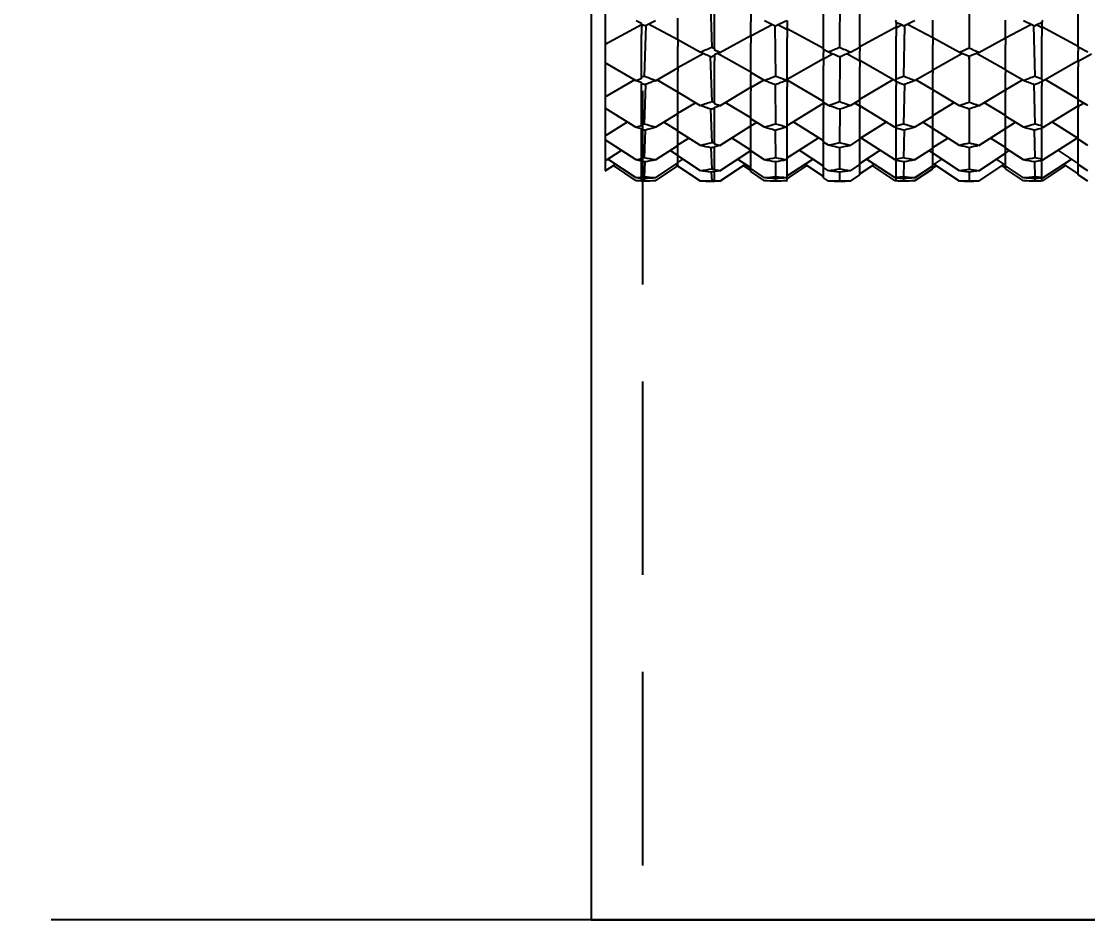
# Model space of a CAD drawing. Extents: x 541 to 3394, y 680 to 943.
# Drawn here: x 3069.852 to 3071.229, y 715.486 to 716.646 of the extents above; entities that cross this region are included whole.
import ezdxf

# ---------------------------------------------------------------- set-up
doc = ezdxf.new("R2010")
doc.units = 0
doc.header["$MEASUREMENT"] = 0
doc.linetypes.add('CENTER', pattern=[2, 1.25, -0.25, 0.25, -0.25])
doc.linetypes.add('HIDDEN', pattern=[0.375, 0.25, -0.125])
doc.layers.get('0').update_dxf_attribs({"linetype": 'CONTINUOUS'})
doc.layers.get('DEFPOINTS').update_dxf_attribs({"linetype": 'CONTINUOUS'})
for name, color, linetype in [('CENTERLINES', 5, 'CENTER'), ('RED', 1, 'CONTINUOUS'), ('SHAFT', 3, 'CONTINUOUS')]:
    doc.layers.add(name, color=color, linetype=linetype)
doc.dimstyles.get("Standard").update_dxf_attribs({"dimtxt": 2, "dimasz": 2, "dimexe": 0.7, "dimexo": 0.8, "dimgap": 0.7, "dimtad": 0, "dimtih": 1, "dimtoh": 1, "dimdec": 4, "dimzin": 0, "dimtxsty": 'STANDARD', "dimcen": 0.09, "dimazin": 3, "dimtfac": 1, "dimtdec": 4, "dimtofl": 0, "dimtmove": 0, "dimatfit": 3, "dimtolj": 1, "dimtzin": 0})

# ---------------------------------------------------------------- blocks, each defined once
blk = doc.blocks.new('*D3')
at = {"color": 0, "linetype": 'BYBLOCK'}
for p, q in [((3082.9277, 835.3739), (3066.2438, 835.3739)), ((3066.9438, 833.3739), (3066.9438, 808.5565)), ((3066.9438, 717.4857), (3066.9438, 795.1565)), ((3069.0905, 715.4857), (3066.2438, 715.4857))]:
    blk.add_line(p, q, dxfattribs=at)
for points in [[(3066.6105, 833.3739), (3067.2771, 833.3739), (3066.9438, 835.3739)], [(3066.6105, 717.4857), (3067.2771, 717.4857), (3066.9438, 715.4857)]]:
    blk.add_solid(points, dxfattribs=at)
at = {"layer": 'DEFPOINTS', "color": 0, "linetype": 'BYBLOCK'}
for p in [(3066.9438, 835.3739), (3083.7277, 835.3739), (3069.8905, 715.4857)]:
    blk.add_point(p, dxfattribs=at)
at = {"color": 0, "linetype": 'BYBLOCK', "insert": (3066.9438, 801.8565), "char_height": 2, "attachment_point": 5}
blk.add_mtext('\\A1;FINISHED\\POPENING\\PHEIGHT\\PA.F.F.', dxfattribs=at)
blk = doc.blocks.new('A$C45E3340E')
at = {"layer": 'RED', "color": 1, "linetype": 'HIDDEN'}
blk.add_line((0.5625, 14.1951), (0.5625, 0), dxfattribs=at)
at = {"layer": 'SHAFT', "color": 5}
for p, q in [((0.4965, 14.2231), (0.4965, 0)), ((0.4965, 0), (1.4544, 0))]:
    blk.add_line(p, q, dxfattribs=at)
blk = doc.blocks.new('*E28')
at = {"layer": 'CENTERLINES', "color": 250, "linetype": 'CONTINUOUS'}
for centre, major_axis, ratio, start_param, end_param in [((6.4282, 1.9532), (-1.9663, 0.9998), 0.008852, 2.468693, 2.469828), ((6.4752, 1.9532), (-1.9661, 0.9988), 0.024719, 2.440553, 2.448172), ((9.4953, 1.9532), (1.9662, 0.9995), 0.015904, -2.465517, -2.454444), ((6.6162, 1.9532), (-1.9662, 0.9995), 0.015904, 2.454444, 2.465517), ((9.6363, 1.9532), (1.9661, 0.9988), 0.024719, -2.448172, -2.440553), ((9.6833, 1.9532), (1.9663, 0.9998), 0.008852, -2.469828, -2.468693), ((6.8042, 1.9532), (-1.9662, 0.999), 0.022956, 2.440211, 2.451596), ((9.8243, 1.9532), (1.9662, 0.9994), 0.017667, -2.462003, -2.450885), ((6.9452, 1.9532), (-1.9663, 0.9996), 0.014141, 2.458005, 2.469053), ((10.0123, 1.9532), (1.9663, 0.9998), 0.010615, -2.470724, -2.465129), ((9.9653, 1.9532), (1.9661, 0.9986), 0.026482, -2.444771, -2.441446), ((6.5222, 1.9532), (-1.9659, 0.9968), 0.040586, 2.475849, 2.485903), ((9.5893, 1.9532), (1.9659, 0.9968), 0.040586, -2.485903, -2.475849), ((6.7102, 1.9532), (-1.9657, 0.9956), 0.047637, 2.461574, 2.472759), ((9.7303, 1.9532), (1.9657, 0.9953), 0.0494, -2.469281, -2.458006), ((6.8982, 1.9532), (-1.9594, 0.3426), 0.479461, 2.506288, 2.51164), ((6.8512, 1.9532), (-1.9659, 0.9971), 0.038823, 2.479419, 2.485014), ((6.9452, 1.9532), (-1.961, 0.2956), 0.487146, 2.465515, 2.468088), ((6.8982, 1.9532), (-1.9656, 0.9942), 0.054688, 2.455651, 2.458976), ((9.9183, 1.9532), (1.9659, 0.9965), 0.042349, -2.483328, -2.47228), ((6.5222, 1.9532), (-1.958, 0.383), 0.471795, 2.484226, 2.491099), ((9.5893, 1.9532), (1.958, 0.383), 0.471795, -2.491099, -2.484226), ((9.9183, 1.9532), (1.9582, 0.378), 0.472794, -2.485796, -2.483224), ((6.4752, 1.9532), (-1.9564, 0.4266), 0.462305, 2.527375, 2.528461), ((6.4282, 1.9532), (-1.9652, 0.9917), 0.065263, 2.497114, 2.498249), ((6.4752, 1.9532), (-1.9647, 0.9872), 0.081124, 2.468737, 2.476356), ((9.4953, 1.9532), (1.965, 0.9899), 0.072313, -2.493843, -2.48277), ((6.6162, 1.9532), (-1.965, 0.9899), 0.072313, 2.48277, 2.493843), ((9.6363, 1.9532), (1.9647, 0.9872), 0.081124, -2.476356, -2.468737), ((9.6363, 1.9532), (1.9564, 0.4266), 0.462305, -2.528461, -2.527375), ((9.6833, 1.9532), (1.9652, 0.9917), 0.065263, -2.498249, -2.497114), ((6.8042, 1.9532), (-1.9647, 0.9878), 0.079361, 2.468426, 2.479811), ((9.8243, 1.9532), (1.9649, 0.9894), 0.074075, -2.490303, -2.479184), ((6.9452, 1.9532), (-1.9651, 0.9903), 0.07055, 2.486356, 2.497405), ((9.9653, 1.9532), (1.9646, 0.9867), 0.082886, -2.472923, -2.469598), ((9.9653, 1.9532), (1.9566, 0.4218), 0.463402, -2.527574, -2.522221), ((10.0123, 1.9532), (1.9652, 0.9913), 0.067026, -2.499123, -2.493528), ((6.5222, 1.9532), (-1.964, 0.9817), 0.096979, 2.503709, 2.513763), ((9.5893, 1.9532), (1.964, 0.9817), 0.096979, -2.513763, -2.503709), ((6.7102, 1.9532), (-1.9637, 0.9789), 0.104024, 2.489262, 2.500448), ((9.7303, 1.9532), (1.9636, 0.9782), 0.105785, -2.496924, -2.485649), ((6.8982, 1.9532), (-1.9539, 0.495), 0.444674, 2.534832, 2.540184), ((6.8512, 1.9532), (-1.9641, 0.9824), 0.095218, 2.50732, 2.512915), ((6.9452, 1.9532), (-1.9554, 0.4546), 0.455509, 2.497721, 2.500293), ((6.8982, 1.9532), (-1.9633, 0.9759), 0.111068, 2.48315, 2.486475), ((9.9183, 1.9532), (1.9639, 0.981), 0.098741, -2.511147, -2.500099), ((6.4752, 1.9532), (-1.9517, 0.5661), 0.422363, 2.548812, 2.549898), ((6.4282, 1.9532), (-1.9628, 0.9711), 0.121629, 2.524296, 2.525431), ((6.5222, 1.9532), (-1.9528, 0.5293), 0.434454, 2.509438, 2.51631), ((6.4752, 1.9532), (-1.9618, 0.9629), 0.137463, 2.495366, 2.502985), ((9.6363, 1.9532), (1.9618, 0.9629), 0.137463, -2.502985, -2.495366), ((9.5893, 1.9532), (1.9528, 0.5293), 0.434454, -2.51631, -2.509438), ((9.6363, 1.9532), (1.9517, 0.5661), 0.422363, -2.549898, -2.548812), ((9.6833, 1.9532), (1.9628, 0.9711), 0.121629, -2.525431, -2.524296), ((9.9653, 1.9532), (1.9617, 0.962), 0.139221, -2.499485, -2.49616), ((9.9183, 1.9532), (1.9529, 0.5251), 0.43576, -2.511426, -2.508854), ((9.9653, 1.9532), (1.9518, 0.5621), 0.423736, -2.54943, -2.544078), ((10.0123, 1.9532), (1.9627, 0.9702), 0.123389, -2.526248, -2.520653), ((6.5222, 1.9532), (-1.9609, 0.9538), 0.153281, 2.529691, 2.539745), ((9.5893, 1.9532), (1.9609, 0.9538), 0.153281, -2.539745, -2.529691), ((6.8982, 1.9532), (-1.9504, 0.6231), 0.401008, 2.550071, 2.555424), ((6.8512, 1.9532), (-1.961, 0.9548), 0.151524, 2.533378, 2.538973), ((6.9452, 1.9532), (-1.9511, 0.5895), 0.413989, 2.516656, 2.519229), ((6.8982, 1.9532), (-1.9599, 0.9447), 0.167325, 2.508473, 2.511798), ((6.4752, 1.9532), (-1.9496, 0.6816), 0.375313, 2.557382, 2.558468), ((6.4282, 1.9532), (-1.9592, 0.9373), 0.177846, 2.549072, 2.550207), ((6.5222, 1.9532), (-1.9499, 0.6515), 0.389091, 2.52148, 2.528352), ((6.4752, 1.9532), (-1.9581, 0.9254), 0.193602, 2.519233, 2.526852), ((9.6363, 1.9532), (1.9581, 0.9254), 0.193602, -2.526852, -2.519233), ((9.5893, 1.9532), (1.9499, 0.6515), 0.389091, -2.528352, -2.52148), ((9.6363, 1.9532), (1.9496, 0.6816), 0.375313, -2.558468, -2.557382), ((9.6833, 1.9532), (1.9592, 0.9373), 0.177846, -2.550207, -2.549072), ((9.9653, 1.9532), (1.958, 0.924), 0.19535, -2.523244, -2.51992), ((9.9183, 1.9532), (1.9499, 0.648), 0.390599, -2.523863, -2.52129), ((9.9653, 1.9532), (1.9496, 0.6784), 0.376862, -2.558378, -2.553026), ((10.0123, 1.9532), (1.9591, 0.9361), 0.179598, -2.550929, -2.545333), ((6.8982, 1.9532), (-1.9496, 0.7281), 0.351613, 2.553209, 2.558561), ((6.8512, 1.9532), (-1.9571, 0.9138), 0.207576, 2.556344, 2.56194), ((6.9452, 1.9532), (-1.9495, 0.7008), 0.365935, 2.522997, 2.52557), ((6.8982, 1.9532), (-1.956, 0.8996), 0.223253, 2.530316, 2.533641), ((6.4752, 1.9532), (-1.9502, 0.7753), 0.323867, 2.554957, 2.556042), ((6.4282, 1.9532), (-1.9553, 0.8895), 0.233674, 2.570099, 2.571234), ((6.4752, 1.9532), (-1.9529, 0.8498), 0.269887, 2.543821, 2.544906), ((6.5222, 1.9532), (-1.9498, 0.751), 0.338658, 2.521918, 2.52879), ((6.4752, 1.9532), (-1.9542, 0.8734), 0.249249, 2.53893, 2.546549), ((6.5222, 1.9532), (-1.952, 0.8307), 0.285246, 2.513004, 2.519876), ((9.6363, 1.9532), (1.9542, 0.8734), 0.249249, -2.546549, -2.53893), ((9.5893, 1.9532), (1.9498, 0.751), 0.338658, -2.52879, -2.521918), ((9.5893, 1.9532), (1.952, 0.8307), 0.285246, -2.519876, -2.513004), ((9.6363, 1.9532), (1.9502, 0.7753), 0.323867, -2.556042, -2.554957), ((9.6833, 1.9532), (1.9553, 0.8895), 0.233674, -2.571234, -2.570099), ((9.6363, 1.9532), (1.9529, 0.8498), 0.269887, -2.544906, -2.543821), ((6.8982, 1.9532), (-1.9513, 0.8125), 0.298794, 2.546418, 2.55177), ((6.8512, 1.9532), (-1.9533, 0.8579), 0.263026, 2.574747, 2.580342), ((6.9452, 1.9532), (-1.9506, 0.7906), 0.313895, 2.518764, 2.521337), ((6.8982, 1.9532), (-1.9524, 0.8393), 0.278434, 2.54713, 2.550455), ((9.9653, 1.9532), (1.9541, 0.8715), 0.250974, -2.542785, -2.53946), ((9.9183, 1.9532), (1.9498, 0.7482), 0.340288, -2.52463, -2.522058), ((9.9183, 1.9532), (1.9519, 0.8284), 0.286945, -2.515974, -2.513402), ((9.9653, 1.9532), (1.9502, 0.7727), 0.32552, -2.556262, -2.550909), ((10.0123, 1.9532), (1.9552, 0.8878), 0.235408, -2.571814, -2.566219), ((9.9653, 1.9532), (1.9528, 0.8478), 0.271599, -2.545364, -2.540012)]:
    blk.add_ellipse(centre, major_axis=major_axis, ratio=ratio, start_param=start_param, end_param=end_param, dxfattribs=at)

msp = doc.modelspace()

# ---------------------------------------------------------------- linework, layer by layer
at = {"color": 7}
for p, q in [((3070.8379, 715.48571), (3069.89053, 715.48571)), ((3072.33575, 715.48571), (3070.8379, 715.48571))]:
    msp.add_line(p, q, dxfattribs=at)
msp.add_open_spline([(3079.13154, 715.48571), (3078.46625, 716.44529), (3077.16796, 718.3179), (3077.68066, 721.61826), (3078.62886, 724.52187), (3077.86586, 727.64922), (3074.92004, 728.94848), (3072.51811, 728.9829), (3070.99575, 729.53416), (3070.5879, 729.70882)], degree=3, knots=[0, 0, 0, 0, 3.3753549, 6.5869622, 9.4234872, 12.703968, 14.9494875, 18.5075109, 19.8379302, 19.8379302, 19.8379302, 19.8379302], dxfattribs=at)
at = {"layer": 'SHAFT', "color": 2, "extrusion": (1.83691e-16, 1, 3.67382e-16)}
for p, q in [((3070.74116, 716.68151), (3070.74331, 716.61195)), ((3070.90869, 716.68202), (3070.90838, 716.61188)), ((3070.60575, 716.66701), (3070.60575, 716.61626)), ((3070.74675, 716.61051), (3070.74675, 716.667)), ((3071.07575, 716.6695), (3071.07575, 716.611)), ((3070.69975, 716.62167), (3070.69975, 716.64985)), ((3070.79375, 716.65578), (3070.79375, 716.64509)), ((3070.88775, 716.60949), (3070.88775, 716.65956)), ((3070.93475, 716.61259), (3070.93475, 716.65711)), ((3071.21675, 716.61259), (3071.21675, 716.65711)), ((3070.60575, 716.61626), (3070.65275, 716.64152)), ((3070.65275, 716.64161), (3070.65275, 716.64278)), ((3070.65275, 716.64161), (3070.65275, 716.64002)), ((3070.65275, 716.64002), (3070.65436, 716.64086)), ((3070.65275, 716.64002), (3070.65275, 716.62889)), ((3070.65826, 716.64021), (3070.65619, 716.57474)), ((3070.69975, 716.62178), (3070.6619, 716.64198)), ((3070.79375, 716.62753), (3070.79375, 716.64509)), ((3070.79375, 716.62716), (3070.82122, 716.64173)), ((3070.82496, 716.63993), (3070.82585, 716.57468)), ((3070.84075, 716.63498), (3070.8288, 716.64125)), ((3070.84075, 716.64695), (3070.84075, 716.63805)), ((3070.84075, 716.63604), (3070.84075, 716.63805)), ((3070.88775, 716.61059), (3070.84075, 716.63604)), ((3070.84075, 716.63604), (3070.84075, 716.63498)), ((3070.84075, 716.63498), (3070.84075, 716.6244)), ((3070.93475, 716.61344), (3070.98175, 716.6388)), ((3070.98175, 716.64425), (3070.98175, 716.64543)), ((3070.98175, 716.64425), (3070.98175, 716.63751)), ((3070.98175, 716.63751), (3070.98852, 716.64106)), ((3070.98175, 716.63751), (3070.98175, 716.62664)), ((3070.99239, 716.64008), (3070.99092, 716.57471)), ((3071.02875, 716.62449), (3070.99609, 716.64186)), ((3071.02875, 716.62462), (3071.02875, 716.64746)), ((3071.12275, 716.62462), (3071.12275, 716.64746)), ((3071.12275, 716.62449), (3071.15541, 716.64186)), ((3071.1591, 716.64008), (3071.16058, 716.57471)), ((3071.16975, 716.63751), (3071.16297, 716.64106)), ((3071.16975, 716.64543), (3071.16975, 716.64425)), ((3071.16975, 716.64425), (3071.16975, 716.63751)), ((3071.21675, 716.61344), (3071.16975, 716.6388)), ((3071.16975, 716.63751), (3071.16975, 716.62664)), ((3070.65275, 716.57345), (3070.65275, 716.62889)), ((3070.69975, 716.62167), (3070.69975, 716.61345)), ((3070.72873, 716.60569), (3070.69975, 716.62167)), ((3070.75366, 716.60559), (3070.79375, 716.62753)), ((3070.79375, 716.62753), (3070.79375, 716.62716)), ((3070.79375, 716.62716), (3070.79375, 716.61778)), ((3070.84075, 716.56979), (3070.84075, 716.6244)), ((3070.98175, 716.57127), (3070.98175, 716.62664)), ((3071.0633, 716.60564), (3071.02875, 716.62462)), ((3071.02875, 716.62462), (3071.02875, 716.62449)), ((3071.02875, 716.62449), (3071.02875, 716.61561)), ((3071.0882, 716.60564), (3071.12275, 716.62462)), ((3071.12275, 716.62462), (3071.12275, 716.62449)), ((3071.12275, 716.62449), (3071.12275, 716.61561)), ((3071.16975, 716.57127), (3071.16975, 716.62664)), ((3070.60575, 716.61626), (3070.60575, 716.592)), ((3070.69975, 716.58586), (3070.69975, 716.61345)), ((3070.74675, 716.61051), (3070.74675, 716.60856)), ((3070.79375, 716.57955), (3070.79375, 716.61778)), ((3070.88775, 716.60949), (3070.88775, 716.60497)), ((3070.89417, 716.60589), (3070.88775, 716.60949)), ((3070.92265, 716.60584), (3070.93475, 716.61259)), ((3070.93475, 716.61259), (3070.93475, 716.60707)), ((3070.93475, 716.59501), (3070.93475, 716.60707)), ((3071.02875, 716.58273), (3071.02875, 716.61561)), ((3071.12275, 716.58273), (3071.12275, 716.61561)), ((3071.22885, 716.60584), (3071.21675, 716.61259)), ((3071.21675, 716.61259), (3071.21675, 716.60707)), ((3071.21675, 716.59501), (3071.21675, 716.60707)), ((3070.69975, 716.58605), (3070.7322, 716.60416)), ((3070.74142, 716.6001), (3070.74331, 716.54174)), ((3070.74675, 716.60251), (3070.74675, 716.60145)), ((3070.74675, 716.60145), (3070.74675, 716.59473)), ((3070.74675, 716.5406), (3070.74675, 716.59473)), ((3070.79375, 716.58025), (3070.75088, 716.60435)), ((3070.84075, 716.57128), (3070.88775, 716.59798)), ((3070.88775, 716.59798), (3070.88775, 716.60497)), ((3070.88775, 716.59719), (3070.89942, 716.60362)), ((3070.88775, 716.59798), (3070.88775, 716.59719)), ((3070.88775, 716.59719), (3070.88775, 716.58878)), ((3070.90865, 716.59977), (3070.90838, 716.54168)), ((3070.93475, 716.59446), (3070.91789, 716.60378)), ((3070.98035, 716.569), (3070.93475, 716.59501)), ((3070.93475, 716.59501), (3070.93475, 716.59446)), ((3070.93475, 716.59446), (3070.93475, 716.58683)), ((3071.02875, 716.58317), (3071.0664, 716.60426)), ((3071.07561, 716.60019), (3071.07575, 716.59675)), ((3071.07589, 716.60019), (3071.07575, 716.59675)), ((3071.07575, 716.59675), (3071.07575, 716.60012)), ((3071.07575, 716.59675), (3071.07575, 716.54099)), ((3071.12275, 716.58317), (3071.08509, 716.60426)), ((3071.17115, 716.569), (3071.21675, 716.59501)), ((3071.21675, 716.59446), (3071.23361, 716.60378)), ((3071.21675, 716.59501), (3071.21675, 716.59446)), ((3071.21675, 716.59446), (3071.21675, 716.58683)), ((3070.60575, 716.592), (3070.60575, 716.54843)), ((3070.64584, 716.56905), (3070.60575, 716.592)), ((3070.67077, 716.56915), (3070.69975, 716.58586)), ((3070.69975, 716.58586), (3070.69975, 716.58107)), ((3070.69975, 716.5542), (3070.69975, 716.58107)), ((3070.79375, 716.57955), (3070.79375, 716.57731)), ((3070.81151, 716.56924), (3070.79375, 716.57955)), ((3070.88775, 716.5409), (3070.88775, 716.58878)), ((3070.93475, 716.54429), (3070.93475, 716.58683)), ((3071.00537, 716.56919), (3071.02875, 716.58273)), ((3071.02875, 716.58273), (3071.02875, 716.57918)), ((3071.02875, 716.55742), (3071.02875, 716.57918)), ((3071.14613, 716.56919), (3071.12275, 716.58273)), ((3071.12275, 716.58273), (3071.12275, 716.57918)), ((3071.12275, 716.55742), (3071.12275, 716.57918)), ((3071.21675, 716.54429), (3071.21675, 716.58683)), ((3070.60575, 716.54843), (3070.64342, 716.57043)), ((3070.65275, 716.57171), (3070.65275, 716.57345)), ((3070.65275, 716.56536), (3070.65275, 716.56631)), ((3070.65275, 716.56536), (3070.65275, 716.56468)), ((3070.69975, 716.55447), (3070.67261, 716.57021)), ((3070.79375, 716.56059), (3070.79375, 716.57731)), ((3070.79375, 716.56035), (3070.81035, 716.56991)), ((3070.84075, 716.56889), (3070.83997, 716.56934)), ((3070.84004, 716.56937), (3070.84075, 716.56979)), ((3070.88775, 716.54224), (3070.84075, 716.56988)), ((3070.84075, 716.56979), (3070.84075, 716.56889)), ((3070.84075, 716.56889), (3070.84075, 716.56122)), ((3070.93475, 716.54536), (3070.97769, 716.57052)), ((3070.98175, 716.56954), (3070.98175, 716.57127)), ((3070.98175, 716.56749), (3070.98175, 716.56845)), ((3070.98175, 716.56749), (3070.98175, 716.56295)), ((3071.02875, 716.55743), (3071.00688, 716.57007)), ((3071.12275, 716.55743), (3071.14462, 716.57007)), ((3071.16975, 716.57127), (3071.16975, 716.56954)), ((3071.16975, 716.56845), (3071.16975, 716.56749)), ((3071.16975, 716.56749), (3071.16975, 716.56295)), ((3071.21675, 716.54536), (3071.17381, 716.57052)), ((3070.65275, 716.51214), (3070.65275, 716.56468)), ((3070.65789, 716.56409), (3070.65619, 716.51311)), ((3070.69975, 716.5542), (3070.69975, 716.55287)), ((3070.72873, 716.53684), (3070.69975, 716.5542)), ((3070.69975, 716.52685), (3070.69975, 716.55287)), ((3070.75366, 716.53676), (3070.79375, 716.56059)), ((3070.79375, 716.56059), (3070.79375, 716.56035)), ((3070.79375, 716.56035), (3070.79375, 716.55616)), ((3070.79375, 716.52006), (3070.79375, 716.55616)), ((3070.82512, 716.56395), (3070.82585, 716.51307)), ((3070.84075, 716.50954), (3070.84075, 716.56122)), ((3070.98175, 716.51051), (3070.98175, 716.56295)), ((3070.99213, 716.56402), (3070.99092, 716.51308)), ((3071.0633, 716.5368), (3071.02875, 716.55742)), ((3071.02875, 716.55742), (3071.02875, 716.55451)), ((3071.02875, 716.52347), (3071.02875, 716.55451)), ((3071.0882, 716.5368), (3071.12275, 716.55742)), ((3071.12275, 716.55742), (3071.12275, 716.55451)), ((3071.12275, 716.52347), (3071.12275, 716.55451)), ((3071.15936, 716.56402), (3071.16058, 716.51308)), ((3071.16975, 716.51051), (3071.16975, 716.56295)), ((3070.60575, 716.54843), (3070.60575, 716.53347)), ((3070.69975, 716.5272), (3070.72229, 716.54069)), ((3070.74675, 716.5406), (3070.74675, 716.53908)), ((3070.79375, 716.52095), (3070.76065, 716.54091)), ((3070.84075, 716.51127), (3070.88775, 716.53992)), ((3070.89417, 716.53699), (3070.88775, 716.5409)), ((3070.88775, 716.53992), (3070.88775, 716.5409)), ((3070.88775, 716.53922), (3070.88915, 716.54005)), ((3070.88775, 716.53992), (3070.88775, 716.53922)), ((3070.88775, 716.53922), (3070.88775, 716.53454)), ((3070.92265, 716.53696), (3070.93475, 716.54429)), ((3070.93475, 716.53627), (3070.92806, 716.54024)), ((3070.93475, 716.53671), (3070.93475, 716.54429)), ((3071.02875, 716.52409), (3071.05657, 716.54081)), ((3071.12275, 716.52409), (3071.09493, 716.54081)), ((3071.22885, 716.53696), (3071.21675, 716.54429)), ((3071.21675, 716.53671), (3071.21675, 716.54429)), ((3071.21675, 716.53627), (3071.22344, 716.54024)), ((3070.60575, 716.53347), (3070.60575, 716.49794)), ((3070.64584, 716.50885), (3070.60575, 716.53347)), ((3070.67077, 716.50892), (3070.69975, 716.52685)), ((3070.69975, 716.50394), (3070.69975, 716.52685)), ((3070.74181, 716.53235), (3070.74331, 716.48899)), ((3070.74675, 716.53436), (3070.74675, 716.53353)), ((3070.74675, 716.48819), (3070.74675, 716.53353)), ((3070.88775, 716.48979), (3070.88775, 716.53454)), ((3070.9086, 716.53221), (3070.90838, 716.48895)), ((3070.98035, 716.50882), (3070.93475, 716.53671)), ((3070.93475, 716.53671), (3070.93475, 716.53627)), ((3070.93475, 716.53627), (3070.93475, 716.53313)), ((3070.93475, 716.4934), (3070.93475, 716.53313)), ((3071.07575, 716.5325), (3071.07575, 716.48846)), ((3071.17115, 716.50882), (3071.21675, 716.53671)), ((3071.21675, 716.53671), (3071.21675, 716.53627)), ((3071.21675, 716.53627), (3071.21675, 716.53313)), ((3071.21675, 716.4934), (3071.21675, 716.53313)), ((3070.60575, 716.49794), (3070.63456, 716.51578)), ((3070.65275, 716.51083), (3070.65275, 716.51214)), ((3070.69975, 716.50437), (3070.68152, 716.51557)), ((3070.75366, 716.48548), (3070.79375, 716.51075)), ((3070.79375, 716.51075), (3070.79375, 716.52006)), ((3070.81151, 716.50899), (3070.79375, 716.52006)), ((3070.79375, 716.51064), (3070.80138, 716.5153)), ((3070.79375, 716.51075), (3070.79375, 716.51064)), ((3070.79375, 716.47844), (3070.79375, 716.51064)), ((3070.88775, 716.49134), (3070.84835, 716.51591)), ((3070.93475, 716.49466), (3070.96886, 716.51585)), ((3070.98175, 716.50922), (3070.98175, 716.51051)), ((3071.00537, 716.50896), (3071.02875, 716.52347)), ((3071.02875, 716.50752), (3071.01582, 716.51545)), ((3071.02875, 716.50737), (3071.02875, 716.52347)), ((3071.14613, 716.50896), (3071.12275, 716.52347)), ((3071.12275, 716.50737), (3071.12275, 716.52347)), ((3071.12275, 716.50752), (3071.13568, 716.51545)), ((3071.16975, 716.51051), (3071.16975, 716.50922)), ((3071.21675, 716.49466), (3071.18264, 716.51585)), ((3070.60575, 716.49794), (3070.60575, 716.49256)), ((3070.65275, 716.50611), (3070.65275, 716.50681)), ((3070.65275, 716.46887), (3070.65275, 716.50611)), ((3070.65748, 716.50505), (3070.65619, 716.46949)), ((3070.69975, 716.48559), (3070.69975, 716.50394)), ((3070.72873, 716.48554), (3070.69975, 716.50394)), ((3070.8253, 716.50501), (3070.82585, 716.46947)), ((3070.84004, 716.50909), (3070.84075, 716.50954)), ((3070.84075, 716.46738), (3070.84075, 716.50954)), ((3070.98175, 716.50769), (3070.98175, 716.5084)), ((3070.98175, 716.46781), (3070.98175, 716.50769)), ((3070.99184, 716.50504), (3070.99092, 716.46948)), ((3071.0633, 716.48551), (3071.02875, 716.50737)), ((3071.02875, 716.48204), (3071.02875, 716.50737)), ((3071.0882, 716.48551), (3071.12275, 716.50737)), ((3071.12275, 716.48204), (3071.12275, 716.50737)), ((3071.15966, 716.50504), (3071.16058, 716.46948)), ((3071.16975, 716.5084), (3071.16975, 716.50769)), ((3071.16975, 716.46781), (3071.16975, 716.50769)), ((3070.60575, 716.49256), (3070.60575, 716.46576)), ((3070.64584, 716.46676), (3070.60575, 716.49256)), ((3070.67077, 716.4668), (3070.69975, 716.48559)), ((3070.69975, 716.48609), (3070.71389, 716.49497)), ((3070.69975, 716.47188), (3070.69975, 716.48559)), ((3070.74675, 716.48819), (3070.74675, 716.48711)), ((3070.74675, 716.48381), (3070.74675, 716.48324)), ((3070.74675, 716.45427), (3070.74675, 716.48324)), ((3070.79375, 716.47951), (3070.769, 716.49515)), ((3070.84075, 716.46932), (3070.8814, 716.4953)), ((3070.89417, 716.48565), (3070.88775, 716.48979)), ((3070.88775, 716.45715), (3070.88775, 716.48979)), ((3070.92265, 716.48562), (3070.93475, 716.4934)), ((3070.93475, 716.46091), (3070.93475, 716.4934)), ((3070.98035, 716.46673), (3070.93579, 716.49531)), ((3071.02875, 716.48282), (3071.04819, 716.49507)), ((3071.07575, 716.48252), (3071.07575, 716.45443)), ((3071.12275, 716.48282), (3071.10331, 716.49507)), ((3071.17115, 716.46673), (3071.21571, 716.49531)), ((3071.22885, 716.48562), (3071.21675, 716.4934)), ((3071.21675, 716.46091), (3071.21675, 716.4934)), ((3070.60575, 716.46576), (3070.62659, 716.47914)), ((3070.65275, 716.46802), (3070.65275, 716.46887)), ((3070.69975, 716.47246), (3070.68954, 716.47897)), ((3070.69975, 716.46289), (3070.69975, 716.47188)), ((3070.72873, 716.4528), (3070.69975, 716.47188)), ((3070.74226, 716.48231), (3070.74331, 716.45473)), ((3070.75366, 716.45277), (3070.79375, 716.47897)), ((3070.79375, 716.45553), (3070.79375, 716.47844)), ((3070.81151, 716.46684), (3070.79375, 716.47844)), ((3070.88775, 716.45889), (3070.85627, 716.47924)), ((3070.90853, 716.48231), (3070.90838, 716.4547)), ((3070.93475, 716.46234), (3070.96091, 716.4792)), ((3071.00537, 716.46682), (3071.02875, 716.48204)), ((3071.02875, 716.47574), (3071.02385, 716.47885)), ((3071.02875, 716.47545), (3071.02875, 716.48204)), ((3071.0633, 716.45278), (3071.02875, 716.47545)), ((3071.02875, 716.45923), (3071.02875, 716.47545)), ((3071.0882, 716.45278), (3071.12275, 716.47545)), ((3071.14613, 716.46682), (3071.12275, 716.48204)), ((3071.12275, 716.47545), (3071.12275, 716.48204)), ((3071.12275, 716.47574), (3071.12764, 716.47885)), ((3071.12275, 716.45923), (3071.12275, 716.47545)), ((3071.21675, 716.46234), (3071.19059, 716.4792)), ((3070.60575, 716.46576), (3070.60575, 716.45252)), ((3070.60575, 716.45252), (3070.61911, 716.46124)), ((3070.64584, 716.44358), (3070.60906, 716.46788)), ((3070.64584, 716.43978), (3070.61631, 716.45941)), ((3070.65275, 716.46502), (3070.65275, 716.46546)), ((3070.65275, 716.44447), (3070.65275, 716.46502)), ((3070.65698, 716.46427), (3070.65619, 716.44475)), ((3070.67077, 716.4436), (3070.69975, 716.46289)), ((3070.67077, 716.43977), (3070.69975, 716.45918)), ((3070.69975, 716.45936), (3070.69706, 716.4611)), ((3070.69975, 716.46353), (3070.70616, 716.46766)), ((3070.69975, 716.45865), (3070.69975, 716.46289)), ((3070.72873, 716.43925), (3070.69975, 716.45865)), ((3070.75366, 716.43924), (3070.78679, 716.46126)), ((3070.79375, 716.45674), (3070.77668, 716.46782)), ((3070.79375, 716.45309), (3070.78404, 716.45943)), ((3070.81151, 716.44362), (3070.79375, 716.45553)), ((3070.79375, 716.45175), (3070.79375, 716.45553)), ((3070.82551, 716.4643), (3070.82585, 716.44474)), ((3070.84004, 716.46691), (3070.84075, 716.46738)), ((3070.84075, 716.44624), (3070.87379, 716.46791)), ((3070.84075, 716.44412), (3070.84075, 716.46738)), ((3070.84075, 716.44248), (3070.86649, 716.45947)), ((3070.88775, 716.4455), (3070.86371, 716.4613)), ((3070.89417, 716.45286), (3070.88775, 716.45715)), ((3070.88775, 716.44362), (3070.88775, 716.45715)), ((3070.92265, 716.45284), (3070.93475, 716.46091)), ((3070.93475, 716.44903), (3070.95345, 716.46128)), ((3070.93475, 716.44745), (3070.93475, 716.46091)), ((3070.98035, 716.44357), (3070.94338, 716.46791)), ((3070.98035, 716.43978), (3070.95066, 716.45945)), ((3070.98175, 716.46699), (3070.98175, 716.46781)), ((3070.98175, 716.46602), (3070.98175, 716.46647)), ((3070.98175, 716.44402), (3070.98175, 716.46602)), ((3070.99148, 716.46429), (3070.99092, 716.44474)), ((3071.00537, 716.44361), (3071.02875, 716.45923)), ((3071.00537, 716.43976), (3071.02875, 716.45549)), ((3071.02875, 716.46016), (3071.04049, 716.46775)), ((3071.02875, 716.45654), (3071.03311, 716.45938)), ((3071.02875, 716.45549), (3071.02875, 716.45923)), ((3071.0633, 716.43924), (3071.03037, 716.46121)), ((3071.0882, 716.43924), (3071.12113, 716.46121)), ((3071.12275, 716.46016), (3071.11101, 716.46775)), ((3071.12275, 716.45654), (3071.11839, 716.45938)), ((3071.14613, 716.44361), (3071.12275, 716.45923)), ((3071.12275, 716.45549), (3071.12275, 716.45923)), ((3071.14613, 716.43976), (3071.12275, 716.45549)), ((3071.16001, 716.46429), (3071.16058, 716.44474)), ((3071.16975, 716.46781), (3071.16975, 716.46699)), ((3071.16975, 716.46647), (3071.16975, 716.46602)), ((3071.16975, 716.44402), (3071.16975, 716.46602)), ((3071.17115, 716.44357), (3071.20811, 716.46791)), ((3071.17115, 716.43978), (3071.20084, 716.45945)), ((3071.21675, 716.44903), (3071.19805, 716.46128)), ((3071.22885, 716.45284), (3071.21675, 716.46091)), ((3071.21675, 716.44745), (3071.21675, 716.46091)), ((3070.65275, 716.44411), (3070.65275, 716.44447)), ((3070.65275, 716.44288), (3070.65275, 716.44305)), ((3070.65275, 716.43944), (3070.65275, 716.44288)), ((3070.65634, 716.44263), (3070.65619, 716.43936)), ((3070.74281, 716.45106), (3070.74331, 716.43962)), ((3070.74675, 716.45427), (3070.74675, 716.45367)), ((3070.74675, 716.45185), (3070.74675, 716.45154)), ((3070.74675, 716.43952), (3070.74675, 716.45154)), ((3070.81151, 716.43976), (3070.79375, 716.45175)), ((3070.82578, 716.44262), (3070.82585, 716.43936)), ((3070.84004, 716.44364), (3070.84075, 716.44412)), ((3070.84075, 716.44023), (3070.84075, 716.44412)), ((3070.89417, 716.43926), (3070.88775, 716.44362)), ((3070.90845, 716.45105), (3070.90838, 716.43961)), ((3070.92265, 716.43926), (3070.93475, 716.44745)), ((3070.98175, 716.44368), (3070.98175, 716.44402)), ((3070.98175, 716.44328), (3070.98175, 716.44346)), ((3070.98175, 716.4396), (3070.98175, 716.44328)), ((3070.99103, 716.44262), (3070.99092, 716.43936)), ((3071.07575, 716.45116), (3071.07575, 716.43955)), ((3071.16047, 716.44262), (3071.16058, 716.43936)), ((3071.16975, 716.44402), (3071.16975, 716.44368)), ((3071.16975, 716.44346), (3071.16975, 716.44328)), ((3071.16975, 716.4396), (3071.16975, 716.44328)), ((3071.22885, 716.43926), (3071.21675, 716.44745)), ((3070.74675, 716.43952), (3070.74675, 716.4394)), ((3070.74675, 716.43911), (3070.74675, 716.43907)), ((3070.84004, 716.43975), (3070.84075, 716.44023))]:
    msp.add_line(p, q, dxfattribs=at)
at = {"layer": 'SHAFT', "color": 2, "extrusion": (3.82859e-16, 3.67382e-16, -1)}
for centre, major_axis, ratio, start_param, end_param in [((3069.2602, 717.43887), (-1.95979, 0.33233), 0.4812577, 3.7764304, 3.7876504), ((3069.4482, 717.43887), (-1.9605, 0.31148), 0.4846999, 3.7985838, 3.8093133), ((3072.3743, 717.43887), (1.96032, 0.31672), 0.4838585, 2.4793071, 2.4901255), ((3069.5892, 717.43887), (-1.95961, 0.33749), 0.4803657, 3.7726471, 3.7822673), ((3072.5623, 717.43887), (1.95961, 0.33749), 0.4803657, 2.500918, 2.5105382), ((3072.1393, 717.43887), (1.95691, 0.41225), 0.465565, 2.5118712, 2.5230912), ((3069.3542, 717.43887), (-1.95727, 0.40258), 0.4676854, 3.7707916, 3.7817214), ((3072.2803, 717.43887), (1.95781, 0.3879), 0.470784, 2.485747, 2.49641), ((3072.4683, 717.43887), (1.95709, 0.40743), 0.4666306, 2.5066746, 2.5177383), ((3069.6832, 717.43887), (-1.95709, 0.40743), 0.4666306, 3.765447, 3.7765107), ((3069.2602, 717.43887), (-1.95425, 0.48623), 0.4471453, 3.7470623, 3.7582823), ((3069.4482, 717.43887), (-1.95488, 0.46831), 0.4519803, 3.7675843, 3.7783138), ((3072.3743, 717.43887), (1.95472, 0.47282), 0.4507852, 2.5099011, 2.5207195), ((3069.5892, 717.43887), (-1.95409, 0.49065), 0.4459141, 3.7436904, 3.7533107), ((3072.5623, 717.43887), (1.95409, 0.49065), 0.4459141, 2.5298746, 2.5394949), ((3072.1393, 717.43887), (1.95205, 0.55407), 0.4264589, 2.5345658, 2.5457858), ((3069.3542, 717.43887), (-1.9523, 0.54592), 0.4291537, 3.7472579, 3.7581877), ((3072.2803, 717.43887), (1.95268, 0.53353), 0.4331402, 2.5105392, 2.5212022), ((3072.4683, 717.43887), (1.95217, 0.55001), 0.4278099, 2.5297888, 2.5408524), ((3069.6832, 717.43887), (-1.95217, 0.55001), 0.4278099, 3.7423329, 3.7533965), ((3072.1863, 717.43887), (1.96246, 0.96849), 0.1269086, 2.5133643, 2.5244127), ((3069.3072, 717.43887), (-1.96226, 0.96669), 0.1304273, 3.7659962, 3.7771145), ((3072.3273, 717.43887), (1.96195, 0.96391), 0.1357041, 2.4951208, 2.506506), ((3072.5153, 717.43887), (1.96236, 0.9676), 0.128668, 2.5097181, 2.5207907), ((3069.6362, 717.43887), (-1.96236, 0.9676), 0.128668, 3.7623946, 3.7734672), ((3069.2602, 717.43887), (-1.95051, 0.61584), 0.4039335, 3.7310091, 3.7422291), ((3069.2132, 717.43887), (-1.96075, 0.95268), 0.1550375, 3.7461348, 3.7571832), ((3069.4482, 717.43887), (-1.95083, 0.60095), 0.4097156, 3.7498902, 3.7606197), ((3069.4012, 717.43887), (-1.96029, 0.9482), 0.1620608, 3.7606826, 3.7719572), ((3072.3743, 717.43887), (1.95074, 0.60471), 0.4082789, 2.5271833, 2.5380018), ((3072.4213, 717.43887), (1.96041, 0.94934), 0.1603054, 2.5149245, 2.5261102), ((3069.5892, 717.43887), (-1.95043, 0.6195), 0.4024735, 3.7280446, 3.7376648), ((3072.5623, 717.43887), (1.95043, 0.6195), 0.4024735, 2.5455205, 2.5551407), ((3072.1393, 717.43887), (1.94967, 0.67176), 0.3799466, 2.5442769, 2.5554969), ((3069.3542, 717.43887), (-1.94973, 0.66508), 0.3830133, 3.7367769, 3.7477068), ((3072.2803, 717.43887), (1.94985, 0.65489), 0.3875789, 2.5221882, 2.5328512), ((3072.4683, 717.43887), (1.9497, 0.66843), 0.3814822, 2.5398839, 2.5509476), ((3069.6832, 717.43887), (-1.9497, 0.66843), 0.3814822, 3.7322378, 3.7433014), ((3072.1863, 717.43887), (1.95886, 0.93346), 0.1831017, 2.5378493, 2.5488977), ((3069.3072, 717.43887), (-1.95862, 0.93082), 0.1866035, 3.7417118, 3.7528301), ((3072.3273, 717.43887), (1.95825, 0.92674), 0.191853, 2.5190943, 2.5304795), ((3072.5153, 717.43887), (1.95874, 0.93215), 0.1848528, 2.5341035, 2.5451761), ((3069.6362, 717.43887), (-1.95874, 0.93215), 0.1848528, 3.7380092, 3.7490818), ((3072.1393, 717.43887), (1.95005, 0.76736), 0.3288205, 2.5427852, 2.5540052), ((3072.1863, 717.43887), (1.95493, 0.88427), 0.2388734, 2.5584471, 2.5694955), ((3069.2602, 717.43887), (-1.94954, 0.72215), 0.3548202, 3.7271748, 3.7383948), ((3069.2132, 717.43887), (-1.95689, 0.91072), 0.2110642, 3.723408, 3.7344564), ((3069.3542, 717.43887), (-1.94995, 0.76198), 0.3321104, 3.7376343, 3.7485642), ((3069.3072, 717.43887), (-1.95469, 0.88069), 0.2423355, 3.7214078, 3.7325262), ((3072.3273, 717.43887), (1.95433, 0.87521), 0.2475217, 2.5389452, 2.5503304), ((3072.2803, 717.43887), (1.94982, 0.75377), 0.3370252, 2.5222991, 2.5329621), ((3069.4482, 717.43887), (-1.94951, 0.71005), 0.3611931, 3.7446361, 3.7553656), ((3069.4012, 717.43887), (-1.95639, 0.90446), 0.2180333, 3.7384519, 3.7497265), ((3072.3743, 717.43887), (1.94951, 0.71311), 0.3596052, 2.5320793, 2.5428977), ((3072.4213, 717.43887), (1.95651, 0.90605), 0.216292, 2.5372814, 2.5484671), ((3072.4683, 717.43887), (1.95, 0.76468), 0.3304667, 2.5387082, 2.5497719), ((3072.5153, 717.43887), (1.95481, 0.88249), 0.2406049, 2.5545552, 2.5656278), ((3069.5892, 717.43887), (-1.94955, 0.72513), 0.3532183, 3.7245598, 3.73418), ((3069.5422, 717.43887), (-1.95701, 0.91225), 0.2093205, 3.7205932, 3.7306471), ((3072.5623, 717.43887), (1.94955, 0.72513), 0.3532183, 2.5490053, 2.5586255), ((3072.6093, 717.43887), (1.95701, 0.91225), 0.2093205, 2.5525382, 2.5625921), ((3069.6832, 717.43887), (-1.95, 0.76468), 0.3304667, 3.7334134, 3.7444771), ((3069.6362, 717.43887), (-1.95481, 0.88249), 0.2406049, 3.7175575, 3.7286301), ((3072.1393, 717.43887), (1.95257, 0.84359), 0.2750189, 2.5323709, 2.5435909), ((3069.2602, 717.43887), (-1.9511, 0.80773), 0.302163, 3.7334133, 3.7446333), ((3069.2132, 717.43887), (-1.95309, 0.85391), 0.2664586, 3.705346, 3.7163944), ((3069.3542, 717.43887), (-1.95237, 0.83934), 0.2784337, 3.7475571, 3.7584869), ((3072.2803, 717.43887), (1.95207, 0.83285), 0.283545, 2.5131299, 2.5237929), ((3069.4482, 717.43887), (-1.95079, 0.79807), 0.308879, 3.7497422, 3.7604717), ((3069.4012, 717.43887), (-1.95267, 0.84568), 0.2733095, 3.7210921, 3.7323667), ((3072.3743, 717.43887), (1.95086, 0.80052), 0.307203, 2.5266867, 2.5375051), ((3072.4213, 717.43887), (1.95278, 0.84777), 0.2715987, 2.5548194, 2.5660051), ((3072.4683, 717.43887), (1.95247, 0.84147), 0.276727, 2.5285386, 2.5396023), ((3069.5892, 717.43887), (-1.95118, 0.8101), 0.3004792, 3.7310758, 3.740696), ((3069.5422, 717.43887), (-1.9532, 0.85593), 0.2647427, 3.7023601, 3.712414), ((3072.5623, 717.43887), (1.95118, 0.8101), 0.3004792, 2.5424893, 2.5521095), ((3072.6093, 717.43887), (1.9532, 0.85593), 0.2647427, 2.5707713, 2.5808252), ((3069.6832, 717.43887), (-1.95247, 0.84147), 0.276727, 3.743583, 3.7546467)]:
    msp.add_ellipse(centre, major_axis=major_axis, ratio=ratio, start_param=start_param, end_param=end_param, dxfattribs=at)

# ---------------------------------------------------------------- block references
msp.add_blockref('A$C45E3340E', (3070.09136, 715.48571))
at = {"layer": 'SHAFT', "color": 2, "xscale": -1}
msp.add_blockref('*E28', (3079.13154, 715.48571), dxfattribs=at)

# ---------------------------------------------------------------- dimensions: what is measured, and where the dimension line sits
at = {"color": 1}
dim = msp.add_linear_dim(base=(3066.94379, 835.3739), p1=(3069.89053, 715.48571), p2=(3083.72767, 835.3739), angle=270, text='FINISHED\\POPENING\\PHEIGHT\\PA.F.F.', dimstyle='STANDARD', override={"dimexo": 0.8}, dxfattribs=at)
dim.commit()
dim.dimension.update_dxf_attribs({"geometry": '*D3', "text_midpoint": (3066.94379, 801.85653), "dimtype": 160})

doc.saveas('drawing.dxf')
